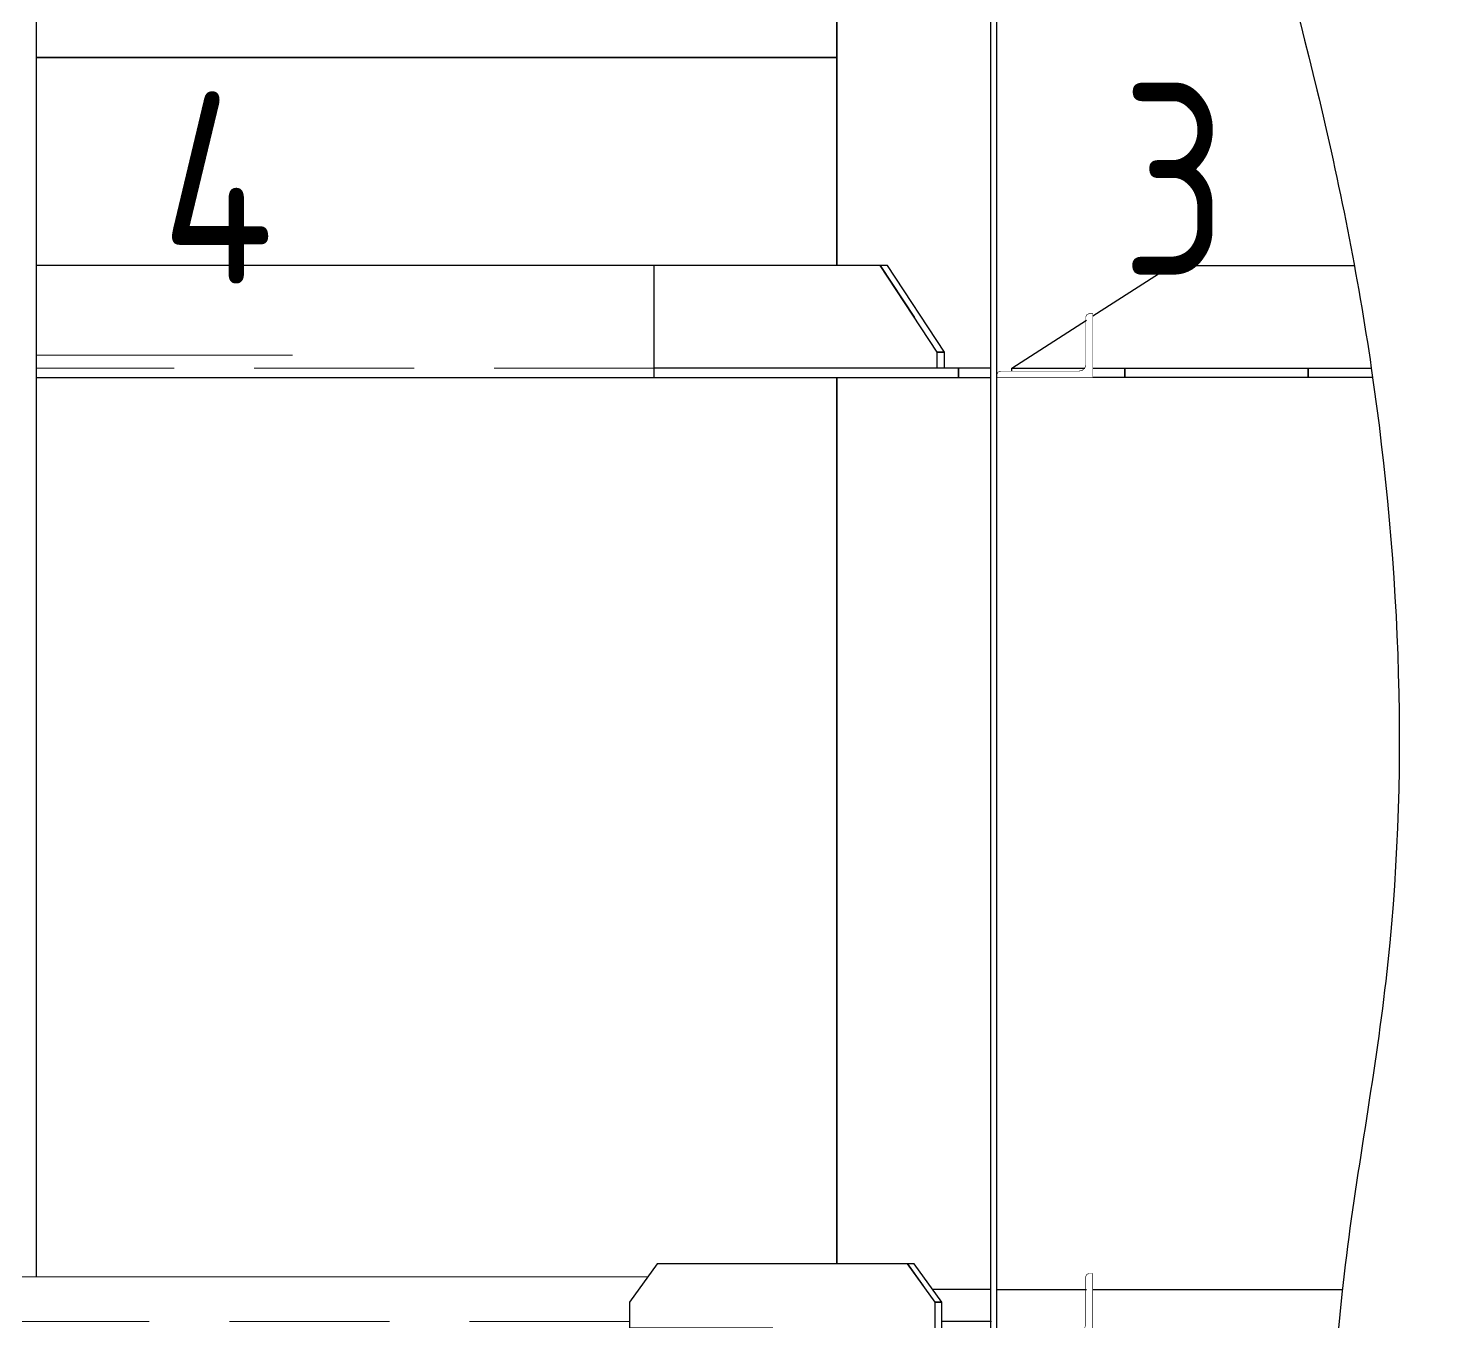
# Model space of a CAD drawing. Header units: millimetres. Extents: x 149544 to 197467, y -3118 to 25363.
# Drawn here: x 161015 to 161460.5, y 16950.9 to 17355 of the extents above; entities that cross this region are included whole.
import ezdxf

# ---------------------------------------------------------------- set-up
doc = ezdxf.new("R2010")
doc.units = ezdxf.units.MM
doc.header["$MEASUREMENT"] = 0
for name, pattern in [('K5LT32769', [0]), ('K5LT32791', [0]), ('K5LT32795', [75, 50, -25])]:
    doc.linetypes.add(name, pattern=pattern)
doc.styles.add('KTEXTSTYLE', font='GOST_AU.SHX', dxfattribs={"width": 0.96, "height": 5})

msp = doc.modelspace()

# ---------------------------------------------------------------- linework, layer by layer
at = {"color": 0}
for p, q in [((161017.53, 16964.93), (161017.53, 17826.93)), ((161267.53, 17510.93), (161267.53, 17280.93)), ((161267.53, 17345.93), (161017.53, 17345.93)), ((161267.53, 17280.93), (161267.53, 17345.93)), ((161281.1, 17280.93), (161291.8, 17264.73)), ((161322.22, 17248.93), (161345.04, 17248.93)), ((161017.53, 17245.93), (161210.53, 17245.93)), ((161267.53, 17245.93), (161267.53, 16968.93)), ((161267.53, 16968.93), (161267.53, 17245.93)), ((161305.53, 17245.93), (161315.53, 17245.93)), ((161434.94, 17245.93), (161414.85, 17245.93)), ((161289.62, 16968.93), (161294.57, 16962.09)), ((161315.53, 16960.93), (161297.48, 16960.93)), ((161315.53, 16950.93), (161300.37, 16950.93))]:
    msp.add_line(p, q, dxfattribs=at)
at = {"color": 0, "linetype": 'K5LT32791', "lineweight": 18}
msp.add_line((161017.53, 17252.97), (161097.53, 17252.97), dxfattribs=at)
at = {"color": 0, "linetype": 'K5LT32769', "lineweight": 18}
msp.add_line((155802.35, 16964.93), (161208.55, 16964.93), dxfattribs=at)
at = {"color": 0, "linetype": 'K5LT32795', "lineweight": 18}
for p, q in [((161202.77, 16950.93), (155879.84, 16950.93)), ((161315.84, 16950.93), (161300.37, 16950.93))]:
    msp.add_line(p, q, dxfattribs=at)
at = {"color": 3}
msp.add_lwpolyline([(161317.53, 18645.93), (161315.53, 18645.93), (161315.53, 16145.93), (161317.53, 16145.93), (161317.53, 18645.93)], dxfattribs=at)
at = {"color": 0}
for points in [[(161017.53, 17345.93), (161267.53, 17345.93), (161267.53, 17510.93)], [(161017.53, 17245.93), (161210.53, 17245.93), (161210.53, 17280.93), (161017.53, 17280.93)], [(161298.93, 17248.93), (161298.93, 17253.93), (161281.1, 17280.93), (161210.53, 17280.93)], [(161298.93, 17253.93), (161301.18, 17253.93), (161283.35, 17280.93), (161281.1, 17280.93)], [(161347.53, 17265.19), (161372.06, 17280.93), (161429.23, 17280.93)], [(161322.22, 17247.93), (161322.22, 17248.93), (161345.53, 17263.9)], [(161301.18, 17248.93), (161301.18, 17253.93), (161298.93, 17253.93)], [(161210.53, 17245.93), (161305.53, 17245.93), (161305.53, 17248.93), (161210.53, 17248.93)], [(161315.53, 17248.93), (161305.53, 17248.93), (161305.53, 17245.93)], [(161347.53, 17248.93), (161357.53, 17248.93), (161357.53, 17245.93), (161347.53, 17245.93)], [(161357.53, 17245.93), (161357.53, 17248.93), (161414.85, 17248.93), (161414.85, 17245.93), (161357.53, 17245.93)], [(161414.85, 17245.93), (161414.85, 17248.93), (161434.51, 17248.93)], [(161298.3, 16948.93), (161298.3, 16956.93), (161289.62, 16968.93), (161211.45, 16968.93), (161202.77, 16956.93), (161202.77, 16948.93), (161247.52, 16948.93)], [(161298.3, 16956.93), (161300.37, 16956.93), (161291.69, 16968.93), (161289.62, 16968.93)], [(161317.53, 16947.93), (161317.53, 16960.93), (161345.53, 16960.93)], [(161347.53, 16960.93), (161425.46, 16960.93)], [(161300.37, 16948.93), (161300.37, 16956.93), (161298.3, 16956.93)]]:
    msp.add_lwpolyline(points, dxfattribs=at)
at = {"color": 0, "linetype": 'K5LT32791', "const_width": 0.18}
for points in [[(161317.58, 17245.93), (161317.58, 17246.93), (161317.9, 17247.64), (161318.68, 17247.93), (161343.14, 17247.93), (161344.24, 17248.2), (161345.04, 17248.93), (161345.34, 17249.93), (161345.34, 17264.93), (161345.66, 17265.64), (161346.43, 17265.93), (161347.53, 17265.93), (161347.53, 17245.93), (161317.58, 17245.93)], [(161317.53, 16945.93), (161317.53, 16946.93), (161317.85, 16947.64), (161318.63, 16947.93), (161343.09, 16947.93), (161344.19, 16948.2), (161345, 16948.93), (161345.29, 16949.93), (161345.29, 16964.93), (161345.61, 16965.64), (161346.39, 16965.93), (161347.49, 16965.93), (161347.49, 16945.93), (161317.53, 16945.93)]]:
    msp.add_lwpolyline(points, dxfattribs=at)
at = {"color": 0, "linetype": 'K5LT32795', "lineweight": 18}
msp.add_lwpolyline([(161210.53, 17245.93), (161210.53, 17248.93), (161017.53, 17248.93)], dxfattribs=at)
at = {"color": 0}
msp.add_open_spline([(161391.27, 18652.93), (161398.73, 18625.78), (161416.46, 18551.92), (161407.8, 18448.59), (161393.26, 18350.94), (161396.69, 18259.36), (161394.14, 18145.51), (161457.85, 18025.09), (161437.43, 17912.33), (161438.67, 17765.54), (161466.01, 17625.29), (161377.23, 17476.5), (161414.01, 17359.92), (161442.5, 17216.17), (161447.61, 17089.46), (161416.71, 16929.32), (161421.91, 16804.6), (161432.99, 16678.67), (161425.32, 16576.23), (161414.37, 16445.5), (161443.72, 16328.13), (161438.79, 16247.03), (161405.73, 16185.66), (161407.07, 16155), (161409.68, 16138.93)], degree=3, knots=[31.903327, 31.903327, 31.903327, 31.903327, 115.952577, 259.523117, 337.984891, 411.984891, 534.280639, 674.94069, 801.021022, 866.021022, 1118.66405, 1198.703103, 1364.628538, 1453.273899, 1644.826764, 1737.245647, 1941.745647, 2015.882345, 2115.983544, 2250.558802, 2400.825232, 2496.908529, 2536.607396, 2580.460959, 2580.460959, 2580.460959, 2580.460959], dxfattribs=at)

# ---------------------------------------------------------------- texts
at = {"color": 0, "char_height": 2.5, "attachment_point": 1, "style": 'KTEXTSTYLE'}
for s, insert in [('{\\H24x;\\W0.965;\\C6;3}', (161356.52, 17337.91)), ('{\\H24x;\\W0.965;\\C6;4}', (161056.52, 17335.22))]:
    msp.add_mtext(s, dxfattribs=dict(at, insert=insert))

doc.saveas('drawing.dxf')
